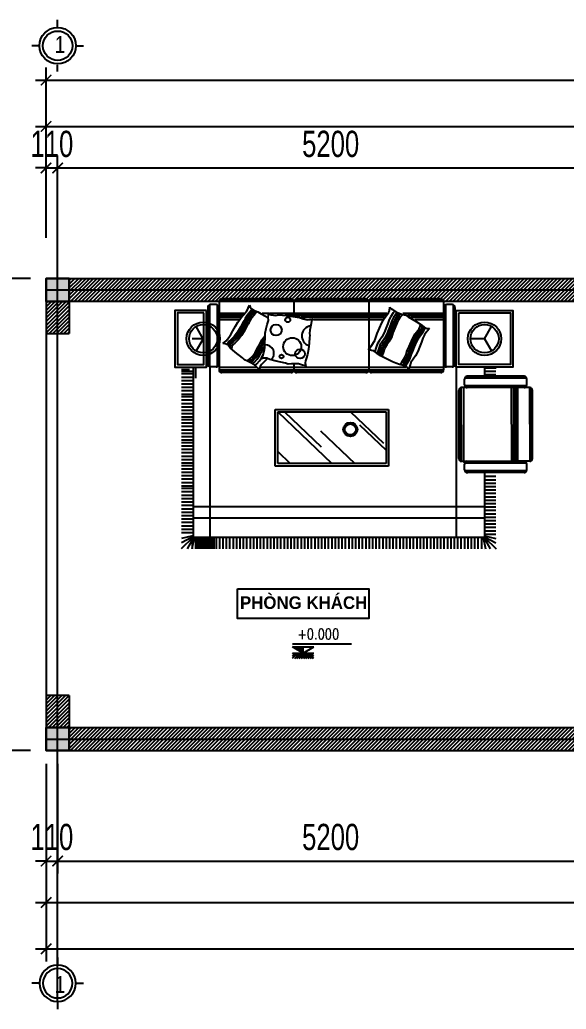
# Model space of a CAD drawing. Header units: inches. Extents: x 442278 to 842836, y -356313 to 59457.
# Drawn here: x 471851 to 477055, y -38986 to -29559 of the extents above; entities that cross this region are included whole.
import ezdxf

# ---------------------------------------------------------------- set-up
doc = ezdxf.new("R2010")
doc.units = ezdxf.units.IN
doc.header["$LTSCALE"] = 250
doc.header["$MEASUREMENT"] = 0
doc.linetypes.add('CENTER', pattern=[50.8, 31.75, -6.35, 6.35, -6.35])
doc.linetypes.add('CONTINOUS', pattern=[0])
for name, color, linetype in [('blogmythuat.com', 2, 'Continuous'), ('cotcaodo', 37, 'Continuous'), ('damvua', 7, 'Continuous'), ('DIM', 8, 'Continuous'), ('HACTH250', 250, 'Continuous'), ('LA.BT', 7, 'Continuous'), ('LA.DIM', 251, 'Continuous'), ('netcat', 32, 'Continuous'), ('NETMANH', 44, 'Continuous'), ('NETTHAY', 8, 'Continuous'), ('NTHAY', 8, 'Continuous'), ('TEXT', 7, 'Continuous'), ('TRUC', 251, 'CENTER'), ('TUONG', 31, 'Continuous'), ('vatlieu', 250, 'Continuous')]:
    doc.layers.add(name, color=color, linetype=linetype)
doc.styles.add('AVANTH', font='')
doc.styles.add('KIEU1', font='', dxfattribs={"height": 250})
doc.styles.add('ROMANSmoi', font='romans.shx', dxfattribs={"width": 0.8})
doc.styles.add('S.STEXT', font='arial.ttf', dxfattribs={"width": 0.7})
doc.styles.get("Standard").update_dxf_attribs({"font": 'arial.ttf'})
doc.styles.get('AVANTH').set_extended_font_data('.VnAvantH')
doc.styles.get('KIEU1').set_extended_font_data('.VnArial')
doc.linetypes.add('TX', pattern='A,676.874288,-193.500228,["tx",AVANTH,S=240.510514,R=359.931402,X=0,Y=-131.162874],-560.72896,746.79278', length=2177.896256)
doc.dimstyles.new('S.DIM100', dxfattribs={"dimtxt": 250, "dimasz": 100, "dimexe": 120, "dimexo": 0, "dimgap": 100, "dimtad": 1, "dimdec": 0, "dimzin": 13, "dimdsep": 46, "dimtxsty": 'S.STEXT', "dimblk": 'ARCHTICK', "dimblk1": 'ARCHTICK', "dimcen": 0, "dimdle": 100, "dimclrd": 251, "dimclre": 251, "dimclrt": 60, "dimadec": 0, "dimazin": 0, "dimtfac": 1, "dimtdec": 0, "dimtix": 1, "dimtmove": 2, "dimatfit": 3, "dimfxl": 1, "dimtolj": 1, "dimtzin": 13, "dimarcsym": 0})
pattern_1 = [(45, (194911.84, -364072.127), (-17.6776695, 17.6776695), [])]

# ---------------------------------------------------------------- blocks, each defined once
blk = doc.blocks.new('_ArchTick')
at = {"color": 0, "linetype": 'ByBlock', "const_width": 0.15}
blk.add_lwpolyline([(-0.5, -0.5), (0.5, 0.5)], dxfattribs=at)
blk = doc.blocks.new('*D152')
at = {"layer": 'DEFPOINTS', "color": 0, "transparency": 16777216}
for p in [(490101.9, -30133.6), (472101.9, -31637.8), (490101.9, -32022.4)]:
    blk.add_point(p, dxfattribs=at)
at = {"layer": 'LA.DIM', "color": 251, "lineweight": -2, "transparency": 16777216}
for p, q in [((472101.9, -31637.8), (472101.9, -30013.6)), ((490101.9, -32022.4), (490101.9, -30013.6)), ((472001.9, -30133.6), (490201.9, -30133.6))]:
    blk.add_line(p, q, dxfattribs=at)
at = {"layer": 'LA.DIM', "color": 251, "lineweight": -2, "transparency": 16777216, "xscale": 100, "yscale": 100, "zscale": 100, "rotation": 180}
blk.add_blockref('_ArchTick', (472101.9, -30133.6), dxfattribs=at)
at = {"layer": 'LA.DIM', "color": 251, "lineweight": -2, "transparency": 16777216, "xscale": 100, "yscale": 100, "zscale": 100}
blk.add_blockref('_ArchTick', (490101.9, -30133.6), dxfattribs=at)
at = {"layer": 'LA.DIM', "color": 60, "transparency": 16777216, "insert": (481101.9, -29905.9), "char_height": 250, "attachment_point": 5, "style": 'S.STEXT'}
blk.add_mtext('\\A1;18000', dxfattribs=at)
blk = doc.blocks.new('*D153')
at = {"layer": 'DEFPOINTS', "color": 0, "transparency": 16777216}
for p in [(477411.9, -30970.6), (472211.9, -31637.8), (477411.9, -31637.8)]:
    blk.add_point(p, dxfattribs=at)
at = {"layer": 'LA.DIM', "color": 251, "lineweight": -2, "transparency": 16777216}
for p, q in [((472211.9, -31637.8), (472211.9, -30850.6)), ((477411.9, -31637.8), (477411.9, -30850.6)), ((472111.9, -30970.6), (477511.9, -30970.6))]:
    blk.add_line(p, q, dxfattribs=at)
at = {"layer": 'LA.DIM', "color": 251, "lineweight": -2, "transparency": 16777216, "xscale": 100, "yscale": 100, "zscale": 100, "rotation": 180}
blk.add_blockref('_ArchTick', (472211.9, -30970.6), dxfattribs=at)
at = {"layer": 'LA.DIM', "color": 251, "lineweight": -2, "transparency": 16777216, "xscale": 100, "yscale": 100, "zscale": 100}
blk.add_blockref('_ArchTick', (477411.9, -30970.6), dxfattribs=at)
at = {"layer": 'LA.DIM', "color": 60, "transparency": 16777216, "insert": (474811.9, -30742.9), "char_height": 250, "attachment_point": 5, "style": 'S.STEXT'}
blk.add_mtext('\\A1;5200', dxfattribs=at)
blk = doc.blocks.new('*D157')
at = {"layer": 'DEFPOINTS', "color": 0, "transparency": 16777216}
for p in [(472211.9, -30970.6), (472101.9, -31637.8), (472211.9, -31637.8)]:
    blk.add_point(p, dxfattribs=at)
at = {"layer": 'LA.DIM', "color": 251, "lineweight": -2, "transparency": 16777216}
for p, q in [((472101.9, -31637.8), (472101.9, -30850.6)), ((472211.9, -31637.8), (472211.9, -30850.6)), ((472101.9, -30970.6), (472001.9, -30970.6)), ((472101.9, -30970.6), (472211.9, -30970.6)), ((472211.9, -30970.6), (472311.9, -30970.6))]:
    blk.add_line(p, q, dxfattribs=at)
at = {"layer": 'LA.DIM', "color": 251, "lineweight": -2, "transparency": 16777216, "xscale": 100, "yscale": 100, "zscale": 100}
blk.add_blockref('_ArchTick', (472101.9, -30970.6), dxfattribs=at)
at = {"layer": 'LA.DIM', "color": 251, "lineweight": -2, "transparency": 16777216, "xscale": 100, "yscale": 100, "zscale": 100, "rotation": 180}
blk.add_blockref('_ArchTick', (472211.9, -30970.6), dxfattribs=at)
at = {"layer": 'LA.DIM', "color": 60, "transparency": 16777216, "insert": (472156.9, -30742.9), "char_height": 250, "attachment_point": 5, "style": 'S.STEXT'}
blk.add_mtext('\\A1;110', dxfattribs=at)
blk = doc.blocks.new('*D158')
at = {"layer": 'DEFPOINTS', "color": 0, "transparency": 16777216}
for p in [(489991.9, -30574.9), (472101.9, -31637.8), (489991.9, -31637.8)]:
    blk.add_point(p, dxfattribs=at)
at = {"layer": 'LA.DIM', "color": 251, "lineweight": -2, "transparency": 16777216}
for p, q in [((472101.9, -31637.8), (472101.9, -30454.9)), ((489991.9, -31637.8), (489991.9, -30454.9)), ((472001.9, -30574.9), (490091.9, -30574.9))]:
    blk.add_line(p, q, dxfattribs=at)
at = {"layer": 'LA.DIM', "color": 251, "lineweight": -2, "transparency": 16777216, "xscale": 100, "yscale": 100, "zscale": 100, "rotation": 180}
blk.add_blockref('_ArchTick', (472101.9, -30574.9), dxfattribs=at)
at = {"layer": 'LA.DIM', "color": 251, "lineweight": -2, "transparency": 16777216, "xscale": 100, "yscale": 100, "zscale": 100}
blk.add_blockref('_ArchTick', (489991.9, -30574.9), dxfattribs=at)
at = {"layer": 'LA.DIM', "color": 60, "transparency": 16777216, "insert": (481046.9, -30347.3), "char_height": 250, "attachment_point": 5, "style": 'S.STEXT'}
blk.add_mtext('\\A1;17890', dxfattribs=at)
blk = doc.blocks.new('vongtrondim')
at = {"layer": 'damvua'}
blk.add_circle((0, 0), 175, dxfattribs=at)
at = {"layer": 'NTHAY'}
for p, q in [((0, 226), (0, 309)), ((-226, 0), (-309, 0)), ((226, 0), (309, 0)), ((0, -309), (0, -226))]:
    blk.add_line(p, q, dxfattribs=at)
blk.add_circle((0, 0), 216, dxfattribs=at)
blk = doc.blocks.new('*D160')
at = {"layer": 'DEFPOINTS', "color": 0, "transparency": 16777216}
for p in [(472101.9, -36648.3), (491101.9, -36648.3), (491101.9, -38411.2)]:
    blk.add_point(p, dxfattribs=at)
at = {"layer": 'LA.DIM', "color": 251, "lineweight": -2, "transparency": 16777216}
for p, q in [((472101.9, -36648.3), (472101.9, -38531.2)), ((491101.9, -36648.3), (491101.9, -38531.2)), ((472001.9, -38411.2), (491201.9, -38411.2))]:
    blk.add_line(p, q, dxfattribs=at)
at = {"layer": 'LA.DIM', "color": 251, "lineweight": -2, "transparency": 16777216, "xscale": 100, "yscale": 100, "zscale": 100, "rotation": 180}
blk.add_blockref('_ArchTick', (472101.9, -38411.2), dxfattribs=at)
at = {"layer": 'LA.DIM', "color": 251, "lineweight": -2, "transparency": 16777216, "xscale": 100, "yscale": 100, "zscale": 100}
blk.add_blockref('_ArchTick', (491101.9, -38411.2), dxfattribs=at)
at = {"layer": 'LA.DIM', "color": 60, "transparency": 16777216, "insert": (481601.9, -38183.6), "char_height": 250, "attachment_point": 5, "style": 'S.STEXT'}
blk.add_mtext('\\A1;19000', dxfattribs=at)
blk = doc.blocks.new('*D161')
at = {"layer": 'DEFPOINTS', "color": 0, "transparency": 16777216}
for p in [(472211.9, -36648.3), (477411.9, -36648.3), (477411.9, -37574.3)]:
    blk.add_point(p, dxfattribs=at)
at = {"layer": 'LA.DIM', "color": 251, "lineweight": -2, "transparency": 16777216}
for p, q in [((472211.9, -36648.3), (472211.9, -37694.3)), ((477411.9, -36648.3), (477411.9, -37694.3)), ((472111.9, -37574.3), (477511.9, -37574.3))]:
    blk.add_line(p, q, dxfattribs=at)
at = {"layer": 'LA.DIM', "color": 251, "lineweight": -2, "transparency": 16777216, "xscale": 100, "yscale": 100, "zscale": 100, "rotation": 180}
blk.add_blockref('_ArchTick', (472211.9, -37574.3), dxfattribs=at)
at = {"layer": 'LA.DIM', "color": 251, "lineweight": -2, "transparency": 16777216, "xscale": 100, "yscale": 100, "zscale": 100}
blk.add_blockref('_ArchTick', (477411.9, -37574.3), dxfattribs=at)
at = {"layer": 'LA.DIM', "color": 60, "transparency": 16777216, "insert": (474811.9, -37346.6), "char_height": 250, "attachment_point": 5, "style": 'S.STEXT'}
blk.add_mtext('\\A1;5200', dxfattribs=at)
blk = doc.blocks.new('*D165')
at = {"layer": 'DEFPOINTS', "color": 0, "transparency": 16777216}
for p in [(472101.9, -36648.3), (472211.9, -36648.3), (472211.9, -37574.3)]:
    blk.add_point(p, dxfattribs=at)
at = {"layer": 'LA.DIM', "color": 251, "lineweight": -2, "transparency": 16777216}
for p, q in [((472101.9, -36648.3), (472101.9, -37694.3)), ((472211.9, -36648.3), (472211.9, -37694.3)), ((472101.9, -37574.3), (472001.9, -37574.3)), ((472101.9, -37574.3), (472211.9, -37574.3)), ((472211.9, -37574.3), (472311.9, -37574.3))]:
    blk.add_line(p, q, dxfattribs=at)
at = {"layer": 'LA.DIM', "color": 251, "lineweight": -2, "transparency": 16777216, "xscale": 100, "yscale": 100, "zscale": 100}
blk.add_blockref('_ArchTick', (472101.9, -37574.3), dxfattribs=at)
at = {"layer": 'LA.DIM', "color": 251, "lineweight": -2, "transparency": 16777216, "xscale": 100, "yscale": 100, "zscale": 100, "rotation": 180}
blk.add_blockref('_ArchTick', (472211.9, -37574.3), dxfattribs=at)
at = {"layer": 'LA.DIM', "color": 60, "transparency": 16777216, "insert": (472156.9, -37346.6), "char_height": 250, "attachment_point": 5, "style": 'S.STEXT'}
blk.add_mtext('\\A1;110', dxfattribs=at)
blk = doc.blocks.new('*D166')
at = {"layer": 'DEFPOINTS', "color": 0, "transparency": 16777216}
for p in [(472101.9, -36648.3), (491101.9, -36648.3), (491101.9, -37969.9)]:
    blk.add_point(p, dxfattribs=at)
at = {"layer": 'LA.DIM', "color": 251, "lineweight": -2, "transparency": 16777216}
for p, q in [((472101.9, -36648.3), (472101.9, -38089.9)), ((491101.9, -36648.3), (491101.9, -38089.9)), ((472001.9, -37969.9), (491201.9, -37969.9))]:
    blk.add_line(p, q, dxfattribs=at)
at = {"layer": 'LA.DIM', "color": 251, "lineweight": -2, "transparency": 16777216, "xscale": 100, "yscale": 100, "zscale": 100, "rotation": 180}
blk.add_blockref('_ArchTick', (472101.9, -37969.9), dxfattribs=at)
at = {"layer": 'LA.DIM', "color": 251, "lineweight": -2, "transparency": 16777216, "xscale": 100, "yscale": 100, "zscale": 100}
blk.add_blockref('_ArchTick', (491101.9, -37969.9), dxfattribs=at)
at = {"layer": 'LA.DIM', "color": 60, "transparency": 16777216, "insert": (481601.9, -37742.3), "char_height": 250, "attachment_point": 5, "style": 'S.STEXT'}
blk.add_mtext('\\A1;19000', dxfattribs=at)
blk = doc.blocks.new('cot')
at = {"layer": 'vatlieu', "ltscale": 5}
blk.add_hatch(color=256, dxfattribs=at).paths.add_polyline_path([(507167159, 33335579), (507167032, 33335579), (507167159, 33335503)])
at = {"layer": 'vatlieu', "ltscale": 0.5}
h = blk.add_hatch(dxfattribs=at)
h.set_pattern_fill('ANSI31', color=256, scale=150, style=0)
h.set_pattern_definition([(45, (0, 0), (-13.25825214725, 13.25825214725), [])])
h.paths.add_polyline_path([(507167284, 33335440), (507167284, 33335503), (507167033, 33335503), (507167033, 33335440)])
at = {"layer": 'cotcaodo'}
for p, q in [((507167032, 33335614), (507167735, 33335614)), ((507167159, 33335503), (507167032, 33335579)), ((507167032, 33335579), (507167286, 33335579)), ((507167159, 33335503), (507167286, 33335579)), ((507167159, 33335503), (507167159, 33335579))]:
    blk.add_line(p, q, dxfattribs=at)
at = {"layer": 'damvua', "ltscale": 5}
blk.add_line((507167033, 33335503), (507167284, 33335503), dxfattribs=at)
blk = doc.blocks.new('*D221')
at = {"layer": 'DEFPOINTS', "color": 0, "transparency": 16777216}
for p in [(470728.8, -32022.4), (471953.7, -32022.4), (471953.7, -36522.4)]:
    blk.add_point(p, dxfattribs=at)
at = {"layer": 'LA.DIM', "color": 251, "lineweight": -2, "transparency": 16777216}
for p, q in [((470728.8, -36622.4), (470728.8, -31922.4)), ((471953.7, -32022.4), (470608.8, -32022.4)), ((471953.7, -36522.4), (470608.8, -36522.4))]:
    blk.add_line(p, q, dxfattribs=at)
at = {"layer": 'LA.DIM', "color": 251, "lineweight": -2, "transparency": 16777216, "xscale": 100, "yscale": 100, "zscale": 100}
for p, rotation in [((470728.8, -32022.4), 90), ((470728.8, -36522.4), 270)]:
    blk.add_blockref('_ArchTick', p, dxfattribs=dict(at, rotation=rotation))
at = {"layer": 'LA.DIM', "color": 60, "transparency": 16777216, "insert": (470501.2, -34272.4), "char_height": 250, "attachment_point": 5, "rotation": 90, "style": 'S.STEXT'}
blk.add_mtext('\\A1;4500', dxfattribs=at)

msp = doc.modelspace()

# ---------------------------------------------------------------- hatches: boundary and pattern name
at = {"layer": 'HACTH250', "linetype": 'TX'}
h = msp.add_hatch(dxfattribs=at)
h.set_pattern_fill('ANSI31', color=256, scale=200, style=0)
h.set_pattern_definition([(45, (98073.627, -355625.897), (-17.6776695, 17.6776695), [])])
h.paths.add_polyline_path([(472321.89, -32242.41), (477301.89, -32242.41), (477301.89, -32022.41), (472321.89, -32022.41)])
h = msp.add_hatch(dxfattribs=at)
h.set_pattern_fill('ANSI31', color=256, scale=200, style=0)
h.set_pattern_definition(pattern_1)
h.paths.add_polyline_path([(472101.89, -32547.41), (472321.89, -32547.41), (472321.89, -32242.41), (472101.89, -32242.41)])
h = msp.add_hatch(dxfattribs=at)
h.set_pattern_fill('ANSI31', color=256, scale=200, style=0)
h.set_pattern_definition(pattern_1)
h.paths.add_polyline_path([(472321.89, -35997.41), (472101.89, -35997.41), (472101.89, -36302.41), (472321.89, -36302.41)])
h = msp.add_hatch(dxfattribs=at)
h.set_pattern_fill('ANSI31', color=256, scale=200, style=0)
h.set_pattern_definition([(45, (152457.84, -364072.127), (-17.6776695, 17.6776695), [])])
h.paths.add_polyline_path([(472321.89, -36522.41), (477301.89, -36522.41), (477301.89, -36302.41), (472321.89, -36302.41)])
at = {"layer": 'NETMANH'}
for points in [[(472101.89, -32242.41), (472321.89, -32242.41), (472321.89, -32022.41), (472101.89, -32022.41)], [(472101.89, -32242.41), (472321.89, -32242.41), (472321.89, -32022.41), (472101.89, -32022.41)], [(472101.89, -36522.41), (472321.89, -36522.41), (472321.89, -36302.41), (472101.89, -36302.41)], [(472101.89, -36522.41), (472321.89, -36522.41), (472321.89, -36302.41), (472101.89, -36302.41)]]:
    msp.add_hatch(color=0, dxfattribs=at).paths.add_polyline_path(points)

# ---------------------------------------------------------------- linework, layer by layer
at = {"color": 8}
for p, q in [((474452.6, -32225.29), (473757.95, -32225.29)), ((475165.4, -32225.29), (474470.75, -32225.29)), ((475878.2, -32225.29), (475183.55, -32225.29)), ((473646.49, -32283), (473646.49, -32855.96)), ((473659.06, -32273.96), (473659.06, -32865)), ((473730.91, -32274.04), (473730.91, -32864.92)), ((473743.48, -32283.3), (473743.48, -32855.67)), ((475887.27, -32242.41), (473748.87, -32242.41)), ((474007.28, -32344.68), (474021.58, -32315.28)), ((474054.45, -32328.96), (474013.59, -32379.27)), ((474021.58, -32315.28), (474030.85, -32297.51)), ((474030.85, -32297.51), (474037.74, -32277.66)), ((474037.74, -32277.66), (474046.73, -32296.41)), ((474046.73, -32296.41), (474056.17, -32308.99)), ((474064.36, -32314.65), (474054.45, -32328.96)), ((474056.17, -32308.99), (474074.58, -32321.73)), ((474076.78, -32322.92), (474066.73, -32337.45)), ((474074.58, -32321.73), (474094.4, -32332.42)), ((474090, -32330.05), (474076.17, -32350.03)), ((474094.4, -32332.42), (474119.1, -32340.45)), ((475362.83, -32351.13), (475372.83, -32331.12)), ((475372.83, -32331.12), (475376.14, -32296.65)), ((475376.14, -32296.65), (475383.93, -32308.88)), ((475383.93, -32308.88), (475400.62, -32320)), ((475400.62, -32320), (475434, -32342.23)), ((475422.16, -32334.34), (475407.31, -32351.13)), ((475892.66, -32283.3), (475892.66, -32855.67)), ((475905.24, -32274.04), (475905.24, -32864.92)), ((475977.08, -32273.96), (475977.08, -32865)), ((475989.66, -32283), (475989.66, -32855.96)), ((473991.38, -32358.85), (473748.87, -32358.85)), ((473957.15, -32396.87), (473748.87, -32396.87)), ((473979.06, -32372.55), (473756.76, -32372.55)), ((473966.74, -32380.48), (473775.87, -32380.48)), ((473926.33, -32439.79), (473955.25, -32402.37)), ((473955.25, -32402.37), (473980.56, -32374.55)), ((473991.44, -32424.39), (473980.12, -32440.74)), ((473980.56, -32374.55), (474007.28, -32344.68)), ((473998.66, -32405.21), (473991.44, -32424.39)), ((474013.59, -32379.27), (473998.66, -32405.21)), ((474010.93, -32413.7), (474003.71, -32432.88)), ((474025.86, -32387.76), (474010.93, -32413.7)), ((474020.37, -32426.28), (474013.15, -32445.46)), ((474035.3, -32400.34), (474020.37, -32426.28)), ((474066.73, -32337.45), (474025.86, -32387.76)), ((474076.17, -32350.03), (474035.3, -32400.34)), ((474051.66, -32411.66), (474036.74, -32437.61)), ((474092.53, -32361.36), (474051.66, -32411.66)), ((474109.22, -32337.24), (474092.53, -32361.36)), ((474119.1, -32340.45), (474151.19, -32359.63)), ((474151.19, -32359.63), (474218.35, -32399.36)), ((474213.18, -32358.85), (474158.41, -32358.85)), ((474208.08, -32463.61), (474218.63, -32424.95)), ((474215.92, -32351.39), (474232.35, -32364.14)), ((474218.63, -32372.22), (474215.92, -32351.39)), ((474218.28, -32392.26), (474218.63, -32372.22)), ((474218.63, -32424.95), (474218.28, -32392.26)), ((475348.21, -32358.85), (474232.34, -32358.85)), ((474232.35, -32364.14), (474246.42, -32371.17)), ((474246.42, -32371.17), (474268.58, -32374.34)), ((474268.58, -32374.34), (474291.09, -32375.05)), ((474291.09, -32375.05), (474316.76, -32371.18)), ((474316.76, -32371.18), (474354.05, -32374)), ((474354.05, -32374), (474388.87, -32376.47)), ((474453.79, -32372.55), (474377.47, -32372.55)), ((474388.87, -32376.47), (474514.44, -32394.42)), ((474461.67, -32353.48), (474461.67, -32380.14)), ((475166.59, -32372.55), (474469.56, -32372.55)), ((475147.47, -32380.48), (474488.67, -32380.48)), ((474514.44, -32394.42), (474550.32, -32407.08)), ((475318.75, -32396.87), (474532.18, -32396.87)), ((474550.32, -32407.08), (474574.24, -32415.52)), ((474574.24, -32415.52), (474591.47, -32417.99)), ((474591.47, -32417.99), (474611.87, -32415.88)), ((474611.87, -32415.88), (474622.07, -32414.83)), ((474622.07, -32414.83), (474642.47, -32412.72)), ((474642.47, -32412.72), (474629.81, -32431)), ((475338.39, -32372.55), (475182.36, -32372.55)), ((475298.37, -32446.73), (475323.93, -32401.15)), ((475323.93, -32401.15), (475349.49, -32366.69)), ((475349.49, -32366.69), (475362.83, -32351.13)), ((475369.53, -32415.61), (475356.21, -32453.4)), ((475385.09, -32384.48), (475369.53, -32415.61)), ((475394.01, -32427.84), (475380.68, -32465.63)), ((475407.31, -32351.13), (475385.09, -32384.48)), ((475409.56, -32396.71), (475394.01, -32427.84)), ((475431.79, -32363.36), (475409.56, -32396.71)), ((475426.25, -32407.82), (475410.7, -32438.95)), ((475439.6, -32414.5), (475424.05, -32445.62)), ((475448.48, -32374.47), (475426.25, -32407.82)), ((475446.11, -32347.16), (475431.79, -32363.36)), ((475434, -32342.23), (475464.03, -32354.46)), ((475452.95, -32426.72), (475437.4, -32457.85)), ((475461.83, -32381.14), (475439.6, -32414.5)), ((475465.69, -32355.01), (475448.48, -32374.47)), ((475475.18, -32393.37), (475452.95, -32426.72)), ((475480.56, -32359.97), (475461.83, -32381.14)), ((475464.03, -32354.46), (475497.41, -32365.58)), ((475499.37, -32366.02), (475475.18, -32393.37)), ((475497.41, -32365.58), (475527.44, -32372.25)), ((475887.27, -32358.85), (475499.4, -32358.85)), ((475527.44, -32372.25), (475549.69, -32388.93)), ((475879.39, -32372.55), (475542.6, -32372.55)), ((475549.69, -32388.93), (475627.57, -32433.39)), ((475887.27, -32396.87), (475575.98, -32396.87)), ((475887.27, -32417.24), (475613.29, -32417.24)), ((473598.33, -32597.32), (473530.96, -32480.64)), ((473628.33, -32517.98), (473640.87, -32517.98)), ((473862.22, -32558.65), (473880.77, -32523.12)), ((473880.77, -32523.12), (473906.03, -32479.21)), ((473906.03, -32479.21), (473926.33, -32439.79)), ((473953.09, -32488.54), (473924.02, -32534.92)), ((473965.36, -32497.03), (473936.29, -32543.41)), ((473974.81, -32509.61), (473945.73, -32555.99)), ((473980.12, -32440.74), (473953.09, -32488.54)), ((473991.17, -32520.93), (473962.1, -32567.31)), ((473992.39, -32449.23), (473965.36, -32497.03)), ((474001.83, -32461.81), (473974.81, -32509.61)), ((474018.2, -32473.14), (473991.17, -32520.93)), ((474003.71, -32432.88), (473992.39, -32449.23)), ((474013.15, -32445.46), (474001.83, -32461.81)), ((474029.51, -32456.79), (474018.2, -32473.14)), ((474036.74, -32437.61), (474029.51, -32456.79)), ((474188.73, -32546.21), (474197.88, -32499.81)), ((474197.88, -32499.81), (474208.08, -32463.61)), ((474612.58, -32516.41), (474610.82, -32546.29)), ((474626.65, -32453.14), (474612.58, -32516.41)), ((474629.81, -32431), (474626.65, -32453.14)), ((475256.16, -32547.9), (475276.16, -32496.76)), ((475276.16, -32496.76), (475298.37, -32446.73)), ((475337.41, -32500.44), (475322.89, -32542.34)), ((475356.21, -32453.4), (475337.41, -32500.44)), ((475361.89, -32512.67), (475347.37, -32554.57)), ((475380.68, -32465.63), (475361.89, -32512.67)), ((475397.37, -32476.75), (475378.57, -32523.79)), ((475410.72, -32483.42), (475391.92, -32530.46)), ((475410.7, -32438.95), (475397.37, -32476.75)), ((475424.07, -32495.65), (475405.28, -32542.69)), ((475424.05, -32445.62), (475410.72, -32483.42)), ((475437.4, -32457.85), (475424.07, -32495.65)), ((475615.4, -32552.35), (475640.96, -32517.88)), ((475627.57, -32433.39), (475679.86, -32467.86)), ((475640.96, -32517.88), (475654.29, -32502.32)), ((475654.29, -32502.32), (475664.29, -32482.31)), ((475658.76, -32526.78), (475672.09, -32511.21)), ((475664.29, -32482.31), (475666.53, -32459.07)), ((475669.88, -32537.9), (475683.22, -32522.33)), ((475672.09, -32511.21), (475682.09, -32491.2)), ((475679.86, -32467.86), (475704.34, -32491.2)), ((475682.09, -32491.2), (475683.96, -32471.77)), ((475683.22, -32522.33), (475693.22, -32502.32)), ((475693.22, -32502.32), (475695.14, -32482.43)), ((475696.57, -32529), (475706.57, -32508.99)), ((475704.34, -32491.2), (475731.03, -32498.99)), ((475706.57, -32508.99), (475708.17, -32492.32)), ((475753.27, -32498.99), (475727.71, -32527.89)), ((475731.03, -32498.99), (475753.27, -32498.99)), ((476277.82, -32597.32), (476345.18, -32480.64)), ((473598.33, -32597.32), (473493.06, -32597.32)), ((473598.33, -32597.32), (473530.96, -32714)), ((473786.3, -32642.13), (473815.7, -32617.13)), ((473815.7, -32617.13), (473842.42, -32587.26)), ((473842.42, -32587.26), (473862.22, -32558.65)), ((473862.09, -32606.92), (473846.69, -32620.44)), ((473874.36, -32615.41), (473858.96, -32628.93)), ((473892.27, -32576.42), (473862.09, -32606.92)), ((473904.54, -32584.91), (473874.36, -32615.41)), ((473913.99, -32597.49), (473883.8, -32627.99)), ((473924.02, -32534.92), (473892.27, -32576.42)), ((473930.35, -32608.82), (473900.17, -32639.32)), ((473936.29, -32543.41), (473904.54, -32584.91)), ((473945.73, -32555.99), (473913.99, -32597.49)), ((473962.1, -32567.31), (473930.35, -32608.82)), ((474136.98, -32648.12), (474157.29, -32608.69)), ((474148.47, -32662.11), (474188.26, -32584.86)), ((474157.29, -32608.69), (474186.21, -32571.27)), ((474185.21, -32641.12), (474188.19, -32590.55)), ((474188.19, -32590.55), (474188.73, -32546.21)), ((474610.11, -32586.36), (474607.3, -32641.2)), ((474612.93, -32566.68), (474610.11, -32586.36)), ((474610.82, -32546.29), (474612.93, -32566.68)), ((475198.4, -32669.08), (475231.73, -32613.49)), ((475231.73, -32613.49), (475242.84, -32585.7)), ((475242.84, -32585.7), (475247.28, -32565.69)), ((475247.28, -32565.69), (475256.16, -32547.9)), ((475278.44, -32614.6), (475256.22, -32647.95)), ((475299.56, -32583.48), (475278.44, -32614.6)), ((475322.89, -32542.34), (475299.56, -32583.48)), ((475324.03, -32595.7), (475302.92, -32626.83)), ((475340.72, -32606.82), (475319.61, -32637.95)), ((475347.37, -32554.57), (475324.03, -32595.7)), ((475354.07, -32613.49), (475332.96, -32644.62)), ((475364.05, -32565.69), (475340.72, -32606.82)), ((475377.4, -32572.36), (475354.07, -32613.49)), ((475378.57, -32523.79), (475364.05, -32565.69)), ((475390.76, -32584.59), (475367.42, -32625.72)), ((475391.92, -32530.46), (475377.4, -32572.36)), ((475405.28, -32542.69), (475390.76, -32584.59)), ((475567.62, -32647.95), (475589.84, -32597.93)), ((475585.42, -32656.85), (475607.64, -32606.82)), ((475589.84, -32597.93), (475615.4, -32552.35)), ((475607.64, -32606.82), (475633.19, -32561.24)), ((475618.77, -32617.94), (475644.32, -32572.36)), ((475632.12, -32624.61), (475657.67, -32579.03)), ((475633.19, -32561.24), (475658.76, -32526.78)), ((475644.32, -32572.36), (475669.88, -32537.9)), ((475657.67, -32579.03), (475683.23, -32544.57)), ((475689.93, -32592.37), (475676.61, -32630.17)), ((475683.23, -32544.57), (475696.57, -32529)), ((475705.49, -32561.24), (475689.93, -32592.37)), ((475727.71, -32527.89), (475705.49, -32561.24)), ((476277.82, -32597.32), (476143.09, -32597.32)), ((476277.82, -32597.32), (476345.18, -32714)), ((473808.32, -32645.28), (473786.3, -32642.13)), ((473833.65, -32656.76), (473808.32, -32645.28)), ((473833.96, -32638.83), (473830.01, -32655.11)), ((473854.58, -32683.33), (473833.65, -32656.76)), ((473846.69, -32620.44), (473833.96, -32638.83)), ((473846.23, -32647.33), (473841.52, -32666.75)), ((473858.96, -32628.93), (473846.23, -32647.33)), ((473855.67, -32659.91), (473851.07, -32678.88)), ((473901.47, -32724.85), (473854.58, -32683.33)), ((473868.4, -32641.51), (473855.67, -32659.91)), ((473872.03, -32671.23), (473866.53, -32693.91)), ((473883.8, -32627.99), (473868.4, -32641.51)), ((473884.76, -32652.84), (473872.03, -32671.23)), ((473900.17, -32639.32), (473884.76, -32652.84)), ((474093.18, -32727.55), (474111.72, -32692.02)), ((474104.67, -32741.55), (474123.21, -32706.01)), ((474111.72, -32692.02), (474136.98, -32648.12)), ((474123.21, -32706.01), (474148.47, -32662.11)), ((474135.48, -32714.51), (474160.74, -32670.6)), ((474150.43, -32727.87), (474184.74, -32668.25)), ((474160.74, -32670.6), (474186.41, -32620.76)), ((474179.59, -32715.64), (474184.51, -32681.19)), ((474184.51, -32681.19), (474185.21, -32641.12)), ((474602.02, -32695.68), (474592.18, -32747)), ((474607.3, -32641.2), (474602.02, -32695.68)), ((475190.63, -32706.87), (475170.61, -32702.43)), ((475188.4, -32689.09), (475198.4, -32669.08)), ((475200.64, -32709.1), (475190.63, -32706.87)), ((475220.66, -32713.55), (475200.64, -32709.1)), ((475246.23, -32679.08), (475232.07, -32719.24)), ((475256.22, -32647.95), (475246.23, -32679.08)), ((475270.7, -32691.31), (475254.98, -32735.89)), ((475280.69, -32660.18), (475270.7, -32691.31)), ((475287.39, -32702.43), (475271.16, -32748.46)), ((475302.92, -32626.83), (475280.69, -32660.18)), ((475300.74, -32709.1), (475283.48, -32758.04)), ((475297.38, -32671.3), (475287.39, -32702.43)), ((475319.61, -32637.95), (475297.38, -32671.3)), ((475310.73, -32677.97), (475300.74, -32709.1)), ((475332.96, -32644.62), (475310.73, -32677.97)), ((475324.08, -32690.2), (475314.09, -32721.33)), ((475346.31, -32656.85), (475324.08, -32690.2)), ((475367.42, -32625.72), (475346.31, -32656.85)), ((475538.75, -32716.88), (475547.63, -32699.09)), ((475547.63, -32699.09), (475567.62, -32647.95)), ((475556.54, -32725.77), (475565.43, -32707.99)), ((475565.43, -32707.99), (475585.42, -32656.85)), ((475576.56, -32719.1), (475596.55, -32667.97)), ((475589.91, -32725.77), (475609.9, -32674.64)), ((475596.55, -32667.97), (475618.77, -32617.94)), ((475609.9, -32674.64), (475632.12, -32624.61)), ((475657.81, -32677.2), (475643.29, -32719.1)), ((475676.61, -32630.17), (475657.81, -32677.2)), ((473972.27, -32779.89), (473901.47, -32724.85)), ((473991.93, -32799.55), (473972.27, -32779.89)), ((474020.72, -32810.4), (473991.93, -32799.55)), ((474018.83, -32809.69), (474046.66, -32786.03)), ((474036.61, -32818.34), (474058.14, -32800.03)), ((474046.66, -32786.03), (474073.38, -32756.16)), ((474058.14, -32800.03), (474084.87, -32770.16)), ((474070.42, -32808.52), (474097.14, -32778.65)), ((474073.38, -32756.16), (474093.18, -32727.55)), ((474084.87, -32770.16), (474104.67, -32741.55)), ((474085.36, -32821.89), (474112.08, -32792.02)), ((474097.14, -32778.65), (474116.94, -32750.04)), ((474112.08, -32792.02), (474131.89, -32763.4)), ((474116.94, -32750.04), (474135.48, -32714.51)), ((474131.89, -32763.4), (474150.43, -32727.87)), ((474134.58, -32807.59), (474154.38, -32778.97)), ((474153.91, -32789.8), (474169.03, -32754.3)), ((474175.01, -32782.78), (474153.91, -32789.8)), ((474154.38, -32778.97), (474172.92, -32743.44)), ((474211.33, -32785.75), (474167.31, -32830.23)), ((474169.03, -32754.3), (474179.59, -32715.64)), ((474202.8, -32781.73), (474175.01, -32782.78)), ((474233.4, -32796.15), (474202.8, -32781.73)), ((474293.9, -32812.33), (474233.4, -32796.15)), ((474578.81, -32787.77), (474571.07, -32806.75)), ((474592.18, -32747), (474578.81, -32787.77)), ((475236.24, -32721.33), (475220.66, -32713.55)), ((475233.94, -32724.16), (475233.94, -32720.18)), ((475256.27, -32736.89), (475236.24, -32721.33)), ((475286.31, -32760.24), (475256.27, -32736.89)), ((475399.78, -32816.93), (475286.31, -32760.24)), ((475314.09, -32721.33), (475298.27, -32766.21)), ((475489.87, -32820.27), (475523.2, -32764.68)), ((475507.66, -32829.16), (475541, -32773.58)), ((475518.79, -32840.28), (475552.13, -32784.7)), ((475523.2, -32764.68), (475534.31, -32736.89)), ((475532.14, -32846.95), (475565.48, -32791.37)), ((475534.31, -32736.89), (475538.75, -32716.88)), ((475541, -32773.58), (475552.11, -32745.79)), ((475552.11, -32745.79), (475556.54, -32725.77)), ((475552.13, -32784.7), (475563.23, -32756.9)), ((475563.23, -32756.9), (475567.67, -32736.89)), ((475565.48, -32791.37), (475576.58, -32763.57)), ((475567.67, -32736.89), (475576.56, -32719.1)), ((475576.58, -32763.57), (475581.02, -32743.56)), ((475598.84, -32791.37), (475576.62, -32824.72)), ((475581.02, -32743.56), (475589.91, -32725.77)), ((475619.96, -32760.24), (475598.84, -32791.37)), ((475643.29, -32719.1), (475619.96, -32760.24)), ((473390.2, -32891.56), (473467.61, -32891.56)), ((473528.51, -32973.84), (473528.51, -32867.32)), ((473664.56, -34491.62), (473664.56, -32866.48)), ((474106.39, -32872.54), (473748.87, -32872.54)), ((475887.27, -32896.51), (473748.87, -32896.51)), ((474052.18, -32826.13), (474020.72, -32810.4)), ((474050.62, -32825.35), (474070.42, -32808.52)), ((474080.18, -32842.49), (474052.18, -32826.13)), ((474068.89, -32835.89), (474085.36, -32821.89)), ((474110.08, -32869.22), (474080.18, -32842.49)), ((474090.79, -32851.97), (474107.86, -32837.46)), ((474107.86, -32837.46), (474134.58, -32807.59)), ((474125.02, -32882.59), (474110.08, -32869.22)), ((474131.01, -32895.8), (474125.02, -32882.59)), ((474139.17, -32862.15), (474131.01, -32895.8)), ((474151.9, -32843.75), (474139.17, -32862.15)), ((475528.86, -32872.54), (474144.72, -32872.54)), ((474167.31, -32830.23), (474151.9, -32843.75)), ((474381.84, -32829.92), (474293.9, -32812.33)), ((474408.22, -32838.71), (474381.84, -32829.92)), ((474438.82, -32835.55), (474408.22, -32838.71)), ((474473.99, -32835.56), (474438.82, -32835.55)), ((474506.35, -32837.68), (474473.99, -32835.56)), ((474545.04, -32848.23), (474506.35, -32837.68)), ((474564.39, -32853.5), (474545.04, -32848.23)), ((474575.64, -32862.65), (474564.39, -32853.5)), ((474571.07, -32806.75), (474567.91, -32828.9)), ((474567.91, -32828.9), (474575.64, -32862.65)), ((475432.04, -32830.28), (475399.78, -32816.93)), ((475466.52, -32844.73), (475432.04, -32830.28)), ((475492.11, -32849.17), (475466.52, -32844.73)), ((475476.76, -32846.51), (475489.87, -32820.27)), ((475513.24, -32856.96), (475492.11, -32849.17)), ((475496.8, -32850.9), (475507.66, -32829.16)), ((475510.89, -32856.09), (475518.79, -32840.28)), ((475533.27, -32866.96), (475513.24, -32856.96)), ((475524.37, -32862.51), (475532.14, -32846.95)), ((475544.39, -32878.08), (475533.27, -32866.96)), ((475555.95, -32895.37), (475544.39, -32878.08)), ((475559.96, -32874.74), (475555.95, -32895.37)), ((475566.62, -32855.84), (475559.96, -32874.74)), ((475576.62, -32824.72), (475566.62, -32855.84)), ((475887.27, -32872.54), (475572.06, -32872.54)), ((476007.82, -32867.32), (476007.82, -32963.98)), ((476277.82, -32867.32), (476277.82, -32955.75)), ((476278.76, -32876.32), (476386.76, -32876.32)), ((473390.2, -32906.32), (473498.2, -32906.32)), ((473390.2, -32930.34), (473498.2, -32930.34)), ((473390.2, -32962.74), (473498.2, -32962.74)), ((473502.46, -32967.51), (473498.51, -32967.51)), ((474455.87, -32910.21), (473754.68, -32910.21)), ((475168.67, -32910.21), (474467.48, -32910.21)), ((475881.47, -32910.21), (475180.28, -32910.21)), ((476007.82, -32949.98), (476007.82, -34491.62)), ((476678.65, -32973.59), (476087.76, -32973.81)), ((476669.39, -32961.02), (476097.02, -32961.24)), ((476277.82, -32906.55), (476385.82, -32906.55)), ((476277.82, -32938.95), (476385.82, -32938.95)), ((473390.2, -32995.14), (473498.2, -32995.14)), ((473390.2, -33027.54), (473498.2, -33027.54)), ((473390.2, -33059.94), (473498.2, -33059.94)), ((476042.78, -33760.06), (476042.52, -33069.67)), ((476056.48, -33765.69), (476056.21, -33064.03)), ((476080.45, -33765.85), (476080.18, -33063.85)), ((476678.76, -33045.44), (476087.71, -33045.66)), ((476669.72, -33058.02), (476096.76, -33058.23)), ((476535.74, -33765.68), (476535.48, -33063.68)), ((476556.12, -33765.67), (476555.85, -33063.67)), ((476566.57, -33765.67), (476566.3, -33063.67)), ((476580.43, -33757.78), (476580.18, -33071.55)), ((476594.14, -33765.66), (476593.87, -33063.66)), ((476710.57, -33765.44), (476710.31, -33063.79)), ((476727.69, -33756.54), (476727.43, -33072.68)), ((473390.2, -33092.34), (473498.2, -33092.34)), ((473390.2, -33124.74), (473498.2, -33124.74)), ((473390.2, -33124.74), (473498.2, -33124.74)), ((473390.2, -33148.77), (473498.2, -33148.77)), ((473390.2, -33181.17), (473498.2, -33181.17)), ((473502.46, -33129.51), (473498.51, -33129.51)), ((473390.2, -33213.57), (473498.2, -33213.57)), ((473390.2, -33245.97), (473498.2, -33245.97)), ((473502.46, -33185.93), (473498.51, -33185.93)), ((473390.2, -33278.37), (473498.2, -33278.37)), ((473390.2, -33310.77), (473498.2, -33310.77)), ((473390.2, -33343.17), (473498.2, -33343.17)), ((473390.2, -33343.17), (473498.2, -33343.17)), ((473390.2, -33367.19), (473498.2, -33367.19)), ((473502.46, -33347.93), (473498.51, -33347.93)), ((474307.28, -33786.94), (474307.28, -33294.94)), ((474307.28, -33294.94), (474823.28, -33786.94)), ((474307.28, -33294.94), (475339.28, -33294.94)), ((474372.71, -33294.94), (474721.3, -33627.32)), ((475001.82, -33294.94), (475313.98, -33592.58)), ((475339.28, -33294.94), (475339.28, -33786.94)), ((473390.2, -33399.59), (473498.2, -33399.59)), ((473390.2, -33431.99), (473498.2, -33431.99)), ((473390.2, -33464.39), (473498.2, -33464.39)), ((473502.46, -33404.35), (473498.51, -33404.35)), ((474946.99, -33457.8), (474932.54, -33457.8)), ((474959.26, -33428.18), (474949.04, -33417.95)), ((474965.37, -33422.07), (474955.15, -33411.85)), ((474995, -33409.8), (474995, -33395.34)), ((475003.64, -33409.8), (475003.64, -33395.34)), ((475033.26, -33422.07), (475043.48, -33411.85)), ((475039.37, -33428.18), (475049.59, -33417.95)), ((475051.64, -33457.8), (475066.1, -33457.8)), ((475085.18, -33418.68), (475339.28, -33660.95)), ((473390.2, -33496.79), (473498.2, -33496.79)), ((473390.2, -33529.19), (473498.2, -33529.19)), ((474713.84, -33475.35), (475040.63, -33786.94)), ((474946.99, -33466.44), (474932.54, -33466.44)), ((474959.26, -33496.06), (474949.04, -33506.29)), ((474965.37, -33502.17), (474955.15, -33512.4)), ((474995, -33514.45), (474995, -33528.9)), ((475003.64, -33514.45), (475003.64, -33528.9)), ((475033.26, -33502.17), (475043.48, -33512.4)), ((475039.37, -33496.06), (475049.59, -33506.29)), ((475051.64, -33466.44), (475066.1, -33466.44)), ((473390.2, -33561.59), (473498.2, -33561.59)), ((473390.2, -33561.59), (473498.2, -33561.59)), ((473390.2, -33585.61), (473498.2, -33585.61)), ((473390.2, -33618.01), (473498.2, -33618.01)), ((473390.2, -33650.41), (473498.2, -33650.41)), ((473502.46, -33566.35), (473498.51, -33566.35)), ((473502.46, -33622.77), (473498.51, -33622.77)), ((473390.2, -33682.81), (473498.2, -33682.81)), ((473390.2, -33715.21), (473498.2, -33715.21)), ((473390.2, -33747.61), (473498.2, -33747.61)), ((474307.28, -33672.01), (474427.82, -33786.94)), ((473390.2, -33780.01), (473498.2, -33780.01)), ((473390.2, -33780.01), (473498.2, -33780.01)), ((473390.2, -33804.03), (473498.2, -33804.03)), ((473390.2, -33836.43), (473498.2, -33836.43)), ((473502.46, -33784.77), (473498.51, -33784.77)), ((473502.46, -33841.2), (473498.51, -33841.2)), ((475339.28, -33786.94), (474307.28, -33786.94)), ((476071.2, -33765.86), (476089.6, -33780.31)), ((476679.03, -33784.36), (476087.99, -33784.58)), ((476669.99, -33771.79), (476097.02, -33772)), ((473390.2, -33868.83), (473498.2, -33868.83)), ((473390.2, -33901.23), (473498.2, -33901.23)), ((473390.2, -33933.63), (473498.2, -33933.63)), ((476678.98, -33856.21), (476088.1, -33856.43)), ((476669.73, -33868.78), (476097.36, -33869)), ((476277.82, -33908.25), (476385.82, -33908.25)), ((473390.2, -33966.03), (473498.2, -33966.03)), ((473390.2, -33998.43), (473498.2, -33998.43)), ((473390.2, -33998.43), (473498.2, -33998.43)), ((473390.2, -34022.45), (473498.2, -34022.45)), ((473502.46, -34003.2), (473498.51, -34003.2)), ((476277.82, -33940.65), (476385.82, -33940.65)), ((476277.82, -33940.82), (476385.82, -33940.82)), ((476277.82, -33973.22), (476385.82, -33973.22)), ((476277.82, -34005.62), (476385.82, -34005.62)), ((473390.2, -34054.85), (473498.2, -34054.85)), ((473390.2, -34087.25), (473498.2, -34087.25)), ((473390.2, -34119.65), (473498.2, -34119.65)), ((473502.46, -34059.62), (473498.51, -34059.62)), ((476277.82, -34038.02), (476385.82, -34038.02)), ((476277.82, -34070.42), (476385.82, -34070.42)), ((476277.82, -34102.82), (476385.82, -34102.82)), ((473390.2, -34152.05), (473498.2, -34152.05)), ((473390.2, -34184.45), (473498.2, -34184.45)), ((473390.2, -34216.85), (473498.2, -34216.85)), ((476277.82, -34197.89), (473502.46, -34197.89)), ((476277.82, -34135.22), (476385.82, -34135.22)), ((476277.82, -34167.62), (476385.82, -34167.62)), ((476277.82, -34200.02), (476385.82, -34200.02)), ((473390.2, -34249.25), (473498.2, -34249.25)), ((473390.2, -34281.65), (473498.2, -34281.65)), ((473390.2, -34314.05), (473498.2, -34314.05)), ((473502.46, -34221.62), (473498.51, -34221.62)), ((476277.82, -34308.04), (473502.46, -34308.04)), ((476277.82, -34232.42), (476385.82, -34232.42)), ((476277.82, -34264.82), (476385.82, -34264.82)), ((476277.82, -34297.22), (476385.82, -34297.22)), ((473390.2, -34346.45), (473498.2, -34346.45)), ((473390.2, -34378.85), (473498.2, -34378.85)), ((476277.82, -34329.62), (476385.82, -34329.62)), ((476277.82, -34362.02), (476385.82, -34362.02)), ((476277.82, -34394.42), (476385.82, -34394.42)), ((473498.51, -34491.62), (473389.7, -34600.04)), ((473390.2, -34411.25), (473498.2, -34411.25)), ((473390.2, -34443.65), (473498.2, -34443.65)), ((473498.25, -34475.93), (473390.75, -34500.96)), ((473498.51, -34484.17), (473390.75, -34542.68)), ((473505.54, -34491.62), (473443.98, -34600.04)), ((473512.86, -34491.58), (473489.9, -34600.04)), ((473493.18, -34491.62), (473493.18, -34599.62)), ((473525.58, -34491.62), (473525.58, -34599.62)), ((473538.78, -34491.62), (473538.78, -34599.62)), ((473557.98, -34491.62), (473557.98, -34599.62)), ((473571.18, -34491.62), (473571.18, -34599.62)), ((473590.38, -34491.62), (473590.38, -34599.62)), ((473603.58, -34491.62), (473603.58, -34599.62)), ((473622.78, -34491.62), (473622.78, -34599.62)), ((473635.98, -34491.62), (473635.98, -34599.62)), ((473655.18, -34491.62), (473655.18, -34599.62)), ((473668.38, -34491.62), (473668.38, -34599.62)), ((473687.58, -34491.62), (473687.58, -34599.62)), ((473700.78, -34491.62), (473700.78, -34599.62)), ((473719.98, -34491.62), (473719.98, -34599.62)), ((473752.38, -34491.62), (473752.38, -34599.62)), ((473784.78, -34491.62), (473784.78, -34599.62)), ((473817.18, -34491.62), (473817.18, -34599.62)), ((473849.58, -34491.62), (473849.58, -34599.62)), ((473881.98, -34491.62), (473881.98, -34599.62)), ((473914.38, -34491.62), (473914.38, -34599.62)), ((473946.78, -34491.62), (473946.78, -34599.62)), ((473979.18, -34491.62), (473979.18, -34599.62)), ((474011.58, -34491.62), (474011.58, -34599.62)), ((474043.98, -34491.62), (474043.98, -34599.62)), ((474076.38, -34491.62), (474076.38, -34599.62)), ((474108.78, -34491.62), (474108.78, -34599.62)), ((474141.18, -34491.62), (474141.18, -34599.62)), ((474173.58, -34491.62), (474173.58, -34599.62)), ((474205.98, -34491.62), (474205.98, -34599.62)), ((474238.38, -34491.62), (474238.38, -34599.62)), ((474270.78, -34491.62), (474270.78, -34599.62)), ((474303.18, -34491.62), (474303.18, -34599.62)), ((474335.58, -34491.62), (474335.58, -34599.62)), ((474367.98, -34491.62), (474367.98, -34599.62)), ((474400.38, -34491.62), (474400.38, -34599.62)), ((474432.78, -34491.62), (474432.78, -34599.62)), ((474465.18, -34491.62), (474465.18, -34599.62)), ((474497.58, -34491.62), (474497.58, -34599.62)), ((474529.98, -34491.62), (474529.98, -34599.62)), ((474562.38, -34491.62), (474562.38, -34599.62)), ((474594.78, -34491.62), (474594.78, -34599.62)), ((474627.18, -34491.62), (474627.18, -34599.62)), ((474659.58, -34491.62), (474659.58, -34599.62)), ((474691.98, -34491.62), (474691.98, -34599.62)), ((474724.38, -34491.62), (474724.38, -34599.62)), ((474756.78, -34491.62), (474756.78, -34599.62)), ((474789.18, -34491.62), (474789.18, -34599.62)), ((474821.58, -34491.62), (474821.58, -34599.62)), ((474853.98, -34491.62), (474853.98, -34599.62)), ((474886.38, -34491.62), (474886.38, -34599.62)), ((474918.78, -34491.62), (474918.78, -34599.62)), ((474951.18, -34491.62), (474951.18, -34599.62)), ((474983.58, -34491.62), (474983.58, -34599.62)), ((475015.98, -34491.62), (475015.98, -34599.62)), ((475048.38, -34491.62), (475048.38, -34599.62)), ((475080.78, -34491.62), (475080.78, -34599.62)), ((475113.18, -34491.62), (475113.18, -34599.62)), ((475145.58, -34491.62), (475145.58, -34599.62)), ((475177.98, -34491.62), (475177.98, -34599.62)), ((475210.38, -34491.62), (475210.38, -34599.62)), ((475242.78, -34491.62), (475242.78, -34599.62)), ((475275.18, -34491.62), (475275.18, -34599.62)), ((475307.58, -34491.62), (475307.58, -34599.62)), ((475339.98, -34491.62), (475339.98, -34599.62)), ((475372.38, -34491.62), (475372.38, -34599.62)), ((475404.78, -34491.62), (475404.78, -34599.62)), ((475437.18, -34491.62), (475437.18, -34599.62)), ((475469.58, -34491.62), (475469.58, -34599.62)), ((475501.98, -34491.62), (475501.98, -34599.62)), ((475534.38, -34491.62), (475534.38, -34599.62)), ((475566.78, -34491.62), (475566.78, -34599.62)), ((475599.18, -34491.62), (475599.18, -34599.62)), ((475631.58, -34491.62), (475631.58, -34599.62)), ((475663.98, -34491.62), (475663.98, -34599.62)), ((475696.38, -34491.62), (475696.38, -34599.62)), ((475728.78, -34491.62), (475728.78, -34599.62)), ((475761.18, -34491.62), (475761.18, -34599.62)), ((475793.58, -34491.62), (475793.58, -34599.62)), ((475825.98, -34491.62), (475825.98, -34599.62)), ((475858.38, -34491.62), (475858.38, -34599.62)), ((475890.78, -34491.62), (475890.78, -34599.62)), ((475923.18, -34491.62), (475923.18, -34599.62)), ((475955.58, -34491.62), (475955.58, -34599.62)), ((475987.98, -34491.62), (475987.98, -34599.62)), ((476020.38, -34491.62), (476020.38, -34599.62)), ((476052.78, -34491.62), (476052.78, -34599.62)), ((476085.18, -34491.62), (476085.18, -34599.62)), ((476117.58, -34491.62), (476117.58, -34599.62)), ((476149.98, -34491.62), (476149.98, -34599.62)), ((476182.38, -34491.62), (476182.38, -34599.62)), ((476214.78, -34491.62), (476214.78, -34599.62)), ((476247.18, -34491.62), (476247.18, -34599.62)), ((476263.47, -34491.58), (476286.43, -34600.04)), ((476270.8, -34491.62), (476332.36, -34600.04)), ((476277.82, -34426.82), (476385.82, -34426.82)), ((476277.82, -34459.22), (476385.82, -34459.22)), ((476277.82, -34484.17), (476385.58, -34542.68)), ((476277.82, -34491.62), (476386.63, -34600.04)), ((476278.09, -34475.93), (476385.58, -34500.96))]:
    msp.add_line(p, q, dxfattribs=at)
at = {"linetype": 'TX'}
msp.add_line((472101.89, -32547.41), (472321.89, -32547.41), dxfattribs=at)
at = {"color": 8}
for points in [[(473604.33, -32351.32), (473352.33, -32351.32), (473352.33, -32843.32), (473604.33, -32843.32)], [(476031.82, -32351.32), (476523.82, -32351.32), (476523.82, -32843.32), (476031.82, -32843.32)]]:
    msp.add_lwpolyline(points, close=True, dxfattribs=at)
for centre, radius in [((474403.7, -32416.59), 24.13), ((473598.33, -32597.32), 158.73), ((473598.33, -32597.32), 134.73), ((474292.8, -32515.56), 52.94), ((476277.82, -32597.32), 158.73), ((476277.82, -32597.32), 134.73), ((474445.61, -32673.37), 85.66), ((474520.53, -32741.48), 45.68), ((474344.44, -32767.68), 18.21), ((474999.32, -33462.12), 66.92), ((474999.32, -33462.12), 52.5)]:
    msp.add_circle(centre, radius, dxfattribs=at)
for centre, radius, start, end in [((473775.87, -32353.48), 27, 180, 270), ((474434.67, -32353.48), 27, 270, 0), ((474488.67, -32353.48), 27, 180, 270), ((475147.47, -32353.48), 27, 270, 0), ((474635.66, -32570.61), 97.7, 98.015471, 251.801416), ((474191.64, -32736.77), 80.54, 309.699833, 94.769521)]:
    msp.add_arc(centre, radius, start, end, dxfattribs=at)
at = {"layer": 'blogmythuat.com'}
for p, q in [((474434.67, -32218.48), (473775.87, -32218.48)), ((475147.47, -32218.48), (474488.67, -32218.48)), ((475860.27, -32218.48), (475201.47, -32218.48)), ((473640.87, -32299.48), (473640.87, -32839.48)), ((473721.87, -32272.48), (473667.87, -32272.48)), ((473748.87, -32245.48), (473748.87, -32353.48)), ((474461.67, -32245.48), (474461.67, -32353.48)), ((475174.47, -32245.48), (475174.47, -32353.48)), ((475887.27, -32245.48), (475887.27, -32299.48)), ((475887.27, -32299.48), (475887.27, -32353.48)), ((475968.27, -32272.48), (475914.27, -32272.48)), ((475995.27, -32299.48), (475995.27, -32839.48)), ((473748.87, -32353.48), (473748.87, -32893.48)), ((473939.35, -32417.24), (473748.87, -32417.24)), ((475308.94, -32417.24), (474647.18, -32417.24)), ((475174.47, -32353.48), (475174.47, -32893.48)), ((475332.5, -32380.48), (475201.47, -32380.48)), ((475860.27, -32380.48), (475554.38, -32380.48)), ((475887.27, -32353.48), (475887.27, -32839.48)), ((475170.61, -32702.43), (475188.4, -32689.09)), ((473502.46, -32867.32), (473502.46, -34491.62)), ((473721.87, -32866.48), (473667.87, -32866.48)), ((474461.67, -32838.48), (474461.67, -32893.48)), ((475887.27, -32839.48), (475887.27, -32893.48)), ((475968.27, -32866.48), (475914.27, -32866.48)), ((474434.67, -32920.48), (473775.87, -32920.48)), ((475147.47, -32920.48), (474488.67, -32920.48)), ((475860.27, -32920.48), (475201.47, -32920.48)), ((476086.23, -33036.85), (476086.21, -32982.85)), ((476653.2, -32955.64), (476113.2, -32955.84)), ((476680.23, -33036.63), (476680.21, -32982.63)), ((476599.24, -33063.66), (476059.24, -33063.86)), ((476707.24, -33063.62), (476599.24, -33063.66)), ((476032.5, -33738.87), (476032.25, -33090.87)), ((476572.5, -33738.67), (476572.25, -33090.67)), ((476734.5, -33738.61), (476734.25, -33090.61)), ((474283.28, -33810.94), (474283.28, -33270.94)), ((474283.28, -33270.94), (475363.28, -33270.94)), ((475363.28, -33270.94), (475363.28, -33810.94)), ((475363.28, -33810.94), (474283.28, -33810.94)), ((476599.51, -33765.66), (476059.51, -33765.86)), ((476086.54, -33846.85), (476086.52, -33792.85)), ((476707.51, -33765.62), (476599.51, -33765.66)), ((476680.54, -33846.63), (476680.52, -33792.63)), ((476653.55, -33873.64), (476113.55, -33873.84)), ((476278.58, -33873.75), (476278.58, -34491.62)), ((476277.82, -34491.62), (473498.51, -34491.62))]:
    msp.add_line(p, q, dxfattribs=at)
for points in [[(473628.33, -32327.32), (473328.33, -32327.32), (473328.33, -32867.32), (473628.33, -32867.32)], [(476007.82, -32327.32), (476547.82, -32327.32), (476547.82, -32867.32), (476007.82, -32867.32)]]:
    msp.add_lwpolyline(points, close=True, dxfattribs=at)
for centre, start, end in [((473775.87, -32245.48), 90, 180), ((474434.67, -32245.48), 0, 90), ((474488.67, -32245.48), 90, 180), ((475147.47, -32245.48), 0, 90), ((475201.47, -32245.48), 90, 180), ((475860.27, -32245.48), 0, 90), ((473667.87, -32299.48), 90, 180), ((473721.87, -32299.48), 0, 90), ((475914.27, -32299.48), 90, 180), ((475968.27, -32299.48), 0, 90), ((475201.47, -32353.48), 180, 270), ((475860.27, -32353.48), 270, 0), ((473667.87, -32839.48), 180, 270), ((473721.87, -32839.48), 270, 0), ((473775.87, -32893.48), 180, 270), ((474434.67, -32893.48), 270, 0), ((474488.67, -32893.48), 180, 270), ((475147.47, -32893.48), 270, 0), ((475201.47, -32893.48), 180, 270), ((475860.27, -32893.48), 270, 0), ((475914.27, -32839.48), 180, 270), ((475968.27, -32839.48), 270, 0), ((476113.21, -32982.84), 90.021636, 180.021636), ((476653.21, -32982.64), 0.021636, 90.021636), ((476059.25, -33090.86), 90.021636, 180.021636), ((476059.25, -33090.86), 90.021636, 180.021636), ((476113.23, -33036.84), 180.021636, 270.021636), ((476599.25, -33090.66), 90.021636, 180.021636), ((476653.23, -33036.64), 270.021636, 0.021636), ((476707.25, -33090.62), 0.021636, 90.021636), ((476059.5, -33738.86), 180.021636, 270.021636), ((476599.5, -33738.66), 180.021636, 270.021636), ((476707.5, -33738.62), 270.021636, 0.021636), ((476113.52, -33792.84), 90.021636, 180.021636), ((476653.52, -33792.64), 0.021636, 90.021636), ((476113.54, -33846.84), 180.021636, 270.021636), ((476653.54, -33846.64), 270.021636, 0.021636)]:
    msp.add_arc(centre, 27, start, end, dxfattribs=at)
at = {"layer": 'LA.BT'}
msp.add_line((472101.89, -32772.41), (472101.89, -35997.41), dxfattribs=at)
at = {"layer": 'netcat', "linetype": 'CONTINOUS'}
for p, q in [((472321.89, -32022.41), (489881.89, -32022.41)), ((472101.89, -32242.41), (472101.89, -32772.41)), ((472321.89, -32242.41), (472321.89, -32547.41)), ((479428.01, -32242.41), (472321.89, -32242.41)), ((472101.89, -35997.41), (472101.89, -36302.41)), ((472321.89, -35997.41), (472101.89, -35997.41)), ((472321.89, -35997.41), (472321.89, -36302.41)), ((472321.89, -36302.41), (482591.89, -36302.41)), ((472321.89, -36522.41), (489881.89, -36522.41))]:
    msp.add_line(p, q, dxfattribs=at)
for points in [[(472101.89, -32022.41), (472321.89, -32022.41), (472321.89, -32242.41), (472101.89, -32242.41)], [(472101.89, -32242.41), (472321.89, -32242.41), (472321.89, -32022.41), (472101.89, -32022.41)], [(472101.89, -36302.41), (472321.89, -36302.41), (472321.89, -36522.41), (472101.89, -36522.41)], [(472101.89, -36522.41), (472321.89, -36522.41), (472321.89, -36302.41), (472101.89, -36302.41)]]:
    msp.add_lwpolyline(points, close=True, dxfattribs=at)
at = {"layer": 'NETMANH', "color": 0}
for points in [[(472101.89, -32242.41), (472321.89, -32242.41), (472321.89, -32022.41), (472101.89, -32022.41)], [(472101.89, -32242.41), (472321.89, -32242.41), (472321.89, -32022.41), (472101.89, -32022.41)], [(472101.89, -36522.41), (472321.89, -36522.41), (472321.89, -36302.41), (472101.89, -36302.41)], [(472101.89, -36522.41), (472321.89, -36522.41), (472321.89, -36302.41), (472101.89, -36302.41)]]:
    msp.add_lwpolyline(points, close=True, dxfattribs=at)
at = {"layer": 'NETTHAY'}
msp.add_lwpolyline([(473924.9, -34981.45), (475175.32, -34981.45), (475175.32, -35263.93), (473924.9, -35263.93)], close=True, dxfattribs=at)
at = {"layer": 'TRUC'}
for p, q in [((472211.89, -38911.86), (472211.89, -29632.97)), ((472101.89, -32132.41), (491817.19, -32132.41)), ((472101.89, -36412.41), (491817.19, -36412.41))]:
    msp.add_line(p, q, dxfattribs=at)

# ---------------------------------------------------------------- block references
at = {"layer": 'DIM', "xscale": 0.800000011920929, "yscale": 0.8000000007450581, "zscale": 0.8}
msp.add_blockref('vongtrondim', (472211.89, -29805.85), dxfattribs=at)
at = {"layer": 'DIM', "xscale": -0.800000011920929, "yscale": 0.8000000007450581, "zscale": 0.8, "rotation": 180}
msp.add_blockref('vongtrondim', (472211.89, -38738.98), dxfattribs=at)
at = {"layer": 'TUONG', "xscale": 0.800000011920929, "yscale": 0.8000000007450581, "zscale": 0.8}
msp.add_blockref('cot', (-405259182.47, -26703995.83), dxfattribs=at)

# ---------------------------------------------------------------- texts
at = {"layer": 'TEXT'}
for s, insert, char_height, width, attachment_point, style in [('{\\f.VnArial NarrowH|b0|i0|c0|p34;1}', (472183.33, -29714.01), 160, 573.6, 1, 'KIEU1'), ('+0.000', (474495.92, -35361.35), 99.84, 1111.2, 1, 'ROMANSmoi'), ('{\\f.VnArial NarrowH|b0|i0|c0|p34;1}', (472183.33, -38830.82), 160, 573.6, 7, 'KIEU1')]:
    msp.add_mtext(s, dxfattribs=dict(at, insert=insert, char_height=char_height, width=width, attachment_point=attachment_point, style=style))
at = {"layer": 'TEXT', "ltscale": 0.5, "insert": (473948.13, -35174.11), "char_height": 120, "width": 1950.88, "attachment_point": 7, "rotation": 360}
msp.add_mtext('{\\f.VnAvantH|b1|i0|c0|p34;phßng kh¸ch}', dxfattribs=at)

# ---------------------------------------------------------------- dimensions: what is measured, and where the dimension line sits
at = {"layer": 'LA.DIM'}
for base, p1, p2, picture, middle in [((490101.89, -30133.59), (472101.89, -31637.83), (490101.89, -32022.41), '*D152', (481101.89, -29905.94)), ((489991.89, -30574.91), (472101.89, -31637.83), (489991.89, -31637.83), '*D158', (481046.89, -30347.27)), ((472211.89, -30970.58), (472101.89, -31637.83), (472211.89, -31637.83), '*D157', (472156.89, -30742.93)), ((477411.89, -30970.58), (472211.89, -31637.83), (477411.89, -31637.83), '*D153', (474811.89, -30742.93)), ((472211.89, -37574.25), (472101.89, -36648.31), (472211.89, -36648.31), '*D165', (472156.89, -37346.61)), ((491101.89, -38411.24), (472101.89, -36648.31), (491101.89, -36648.31), '*D160', (481601.89, -38183.6)), ((491101.89, -37969.92), (472101.89, -36648.31), (491101.89, -36648.31), '*D166', (481601.89, -37742.28)), ((477411.89, -37574.25), (472211.89, -36648.31), (477411.89, -36648.31), '*D161', (474811.89, -37346.61))]:
    dim = msp.add_linear_dim(base=base, p1=p1, p2=p2, dimstyle='S.DIM100', dxfattribs=at)
    dim.commit()
    dim.dimension.update_dxf_attribs({"geometry": picture, "text_midpoint": middle})
dim = msp.add_linear_dim(base=(470728.84, -32022.41), p1=(471953.74, -36522.41), p2=(471953.74, -32022.41), angle=90, dimstyle='S.DIM100', dxfattribs=at)
dim.commit()
dim.dimension.update_dxf_attribs({"geometry": '*D221', "text_midpoint": (470501.19, -34272.41)})

doc.saveas('drawing.dxf')
